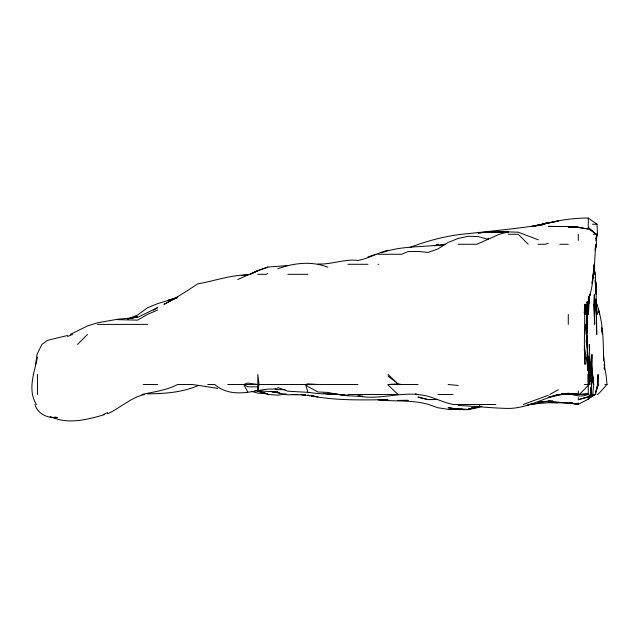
<?xml version="1.0" encoding="UTF-8"?>
<svg xmlns="http://www.w3.org/2000/svg" width="639" height="639" viewBox="0 0 639 639"><rect width="100%" height="100%" fill="white"/><g stroke="black" fill="none" stroke-linecap="round" stroke-linejoin="round"><path stroke-width="0.96" d="M586.45 342.6L586.53 314.38L587.393 304.364L586.53 314.38L587.976 301.656M588.311 227.436L596.067 234.257L588.311 228.171L596.451 234.257L596.371 244.274L595.213 250.648M586.442 324.396L586.29 328.039L586.554 314.38M587.017 324.396L587.105 316.201M588.511 306.185L588.391 314.38L589.621 294.347M604.574 369.007L604.646 364.454L603.496 354.437M594.19 304.364L594.366 294.347L594.054 304.364L594.685 324.396L594.19 304.364L594.494 324.396L594.446 314.38M586.921 333.494L588.04 301.632M586.914 332.592L587.113 324.396L587.209 354.437L589.062 378.112M597.784 384.486L598.04 374.47L598.04 384.486L595.444 394.503L588.311 398.608M591.554 384.486L590.867 394.503L588.311 397.921L591.107 394.503L591.307 387.218L590.867 394.503L588.311 399.151L578.295 404.335L569.189 402.913L578.295 404.263L548.254 401.108L538.238 402.322L552.799 401.124M587.856 301.632L587.776 304.364L589.789 294.347M603.543 360.811C603.432 343.558 603.384 325.594 598.328 309.02L599.59 314.38L597.193 304.364L595.923 302.822M588.854 302.543L589.134 296.169L588.823 303.453M585.939 307.095L585.596 314.38L585.771 307.095L585.604 308.917M584.35 310.738L584.693 304.364C585.012 324.396 583.639 344.421 585.052 364.454L584.365 348.974M588.862 299.811L589.11 296.169M591.131 387.218L590.588 394.503L588.311 396.827L578.295 399.71L588.311 396.827L590.596 394.503C593.982 381.028 587.744 367.92 587.521 354.437L589.869 373.559L588.311 360.061L588.743 364.454M587.584 303.453L587.736 301.632M593.958 267.03L594.398 274.315L594.342 264.298C593.272 276.176 592.68 288.453 588.311 299.667L590.061 294.347L584.581 314.38L586.818 304.364L585.052 314.38L585.42 310.738M594.366 264.298L592.057 283.42L594.51 264.298L595.708 244.274L595.181 248.827M592.665 394.503L591.426 394.503L588.311 398.297L594.709 394.503L588.311 398.504L592.665 394.503L593.783 384.486L592.409 374.47L593.152 380.844M586.267 312.559L586.498 310.738M35.656 364.454L36.998 354.437L41.87 344.421L47.486 340.363L67.518 335.491M277.837 388.927L267.821 389.079L257.805 390.517L257.805 374.47L259.051 384.486L257.805 390.517C243.219 393.664 226.821 395.245 214.776 384.486L207.731 384.486M595.86 240.631L597.529 234.257L596.994 224.241L588.311 218.083C572.728 217.851 557.128 220.687 541.984 224.241L558.262 221.078L530.953 226.581L538.238 224.928M37.469 357.089C34.378 372.465 27.245 389.974 36.415 404.519M597.529 385.397L595.236 393.592L598.328 384.486L596.946 386.986M588.311 383.775L588.152 374.47L588.311 393.384L587.776 394.503C579.829 398.377 572.4 393.576 564.636 393.408M590.652 394.503L588.311 399.151M588.311 398.688L591.426 394.503M604.039 364.454L606.004 374.47L607.05 384.486L598.328 394.079L597.138 394.503M579.325 394.503L588.311 385.357M77.535 344.421L87.543 334.405M588.311 396.763L591.107 394.503M267.821 273.228L266.415 274.315L257.805 274.315M153.48 310.25L157.649 307.607L137.625 317.375L117.592 319.244L97.559 322.799L87.543 325.922L70.266 334.405M479.793 405.965L478.148 406.923L469.042 408.88L478.148 406.955L479.785 405.981L478.148 406.923L469.042 409.04M549.875 394.503L558.262 389.742M107.576 413.745C120.332 408.089 130.548 397.61 144.558 394.503M237.772 279.555L257.805 270.696L267.821 267.094L287.854 265.56M250.153 274.315L257.805 270.704L267.821 267.094M249.673 274.315L257.805 270.704M103.206 414.527L107.576 412.61M157.649 310.059L147.641 314.284L137.625 320.131L117.592 319.652M127.608 319.117L137.625 314.979L147.641 307.694L157.649 303.645L176.771 297.718M381.635 252.836C401.675 245.368 423.705 247.565 444.544 244.274M67.518 336.418L72.766 334.405M409.855 247.469C428.641 240.304 448.067 235.296 468.131 233.626C493.795 230.791 519.491 228.45 544.987 224.241L538.238 225.735M481.838 406.22L478.148 407.578L468.131 409.631L458.115 409.527L468.131 409.551L478.148 406.268L469.042 408.976M247.788 391.987L243.731 384.486L247.788 383.041L257.805 384.486L227.756 384.486M548.254 395.277L523.141 404.519M367.976 256.91L375.916 254.282M548.254 243.251L545.131 244.274L538.238 244.274M388.001 250.288C377.601 252.637 368.559 258.731 357.96 260.416C344.381 258.747 331.441 264.746 317.902 263.963M197.715 385.812C181.716 392.506 164.71 393.64 147.641 393.864M277.837 268.779C293.82 262.877 311.728 260.888 327.911 267.23M337.927 394.503L317.902 393.584L307.886 392.314L305.642 384.486L307.886 383.871L317.902 384.486M286.048 394.015L277.837 395.15L268.524 394.503L257.805 391.236L265.089 392.777M173.129 299.116L167.666 300.522L176.771 297.926L167.666 300.713L177.682 297.151L163.935 304.364C175.693 298.349 186.66 291.104 197.715 283.892C214.464 280.968 230.623 274.938 247.788 274.89M130.34 318.534L137.625 316.656L127.608 318.965M141.978 394.503C154.031 391.723 166.539 390.341 177.682 384.502L192.315 384.486L217.739 388.392M104.78 414.527C87.16 419.679 67.75 424.919 50.217 416.428M438.993 245.751L445.383 244.274M469.042 408.824L478.148 406.955M241.414 275.657L247.788 274.626M561.17 394.367L563.838 393.951M531.8 404.104L529.955 404.375L531.8 404.16M533.637 403.824L538.238 403.137L526.4 405.318M558.262 394.774L559.604 394.59M533.637 403.92L548.254 402.77L558.262 402.658L548.254 402.466L572.832 403.137M562.815 393.928L560.994 394.159L567.368 393.951L560.994 394.343M588.311 393.384L578.295 394.503L564.636 393.496M571.921 394.015L563.726 393.928M285.122 389.566L277.837 389.718L275.105 388.951M449.009 409.279L466.31 409.279M458.115 409.415L448.099 407.618L458.115 409.2L448.099 409.303L438.082 407.802L428.066 404.311C411.732 399.671 394.622 401.811 377.992 399.718L388.001 399.75C362.489 399.846 336.705 400.845 311.528 395.916M449.92 409.256L458.115 409.2M592.449 224.241L596.994 224.241M508.189 234.257L518.205 234.257L528.221 244.274M593.319 234.257L596.451 234.257M458.115 244.274L476.822 244.274L499.394 234.257L508.189 231.877L518.205 232.197L538.238 239.793M559.828 244.274L568.279 244.274M377.992 254.282L401.659 254.282L408.033 251.582L418.05 251.47L428.066 252.413L438.082 248.891L448.099 242.461L458.115 238.483L468.131 236.27L478.148 236.574L488.164 239.337L488.164 238.075M347.943 264.298L367.976 264.298M377.992 264.298L378.855 264.298M287.854 274.315L307.886 274.315M97.559 324.396L147.641 324.396M143.248 384.486L157.649 384.486M259.051 384.486L357.96 384.486M418.05 384.486L388.001 384.486L398.017 383.871L401.556 384.486M584.469 384.486L589.533 384.486M590.021 384.486L588.311 368.831L589.038 374.47M604.885 384.486L607.05 384.486M347.943 394.503L398.017 394.503L388.001 384.894M418.05 394.503C397.889 392.466 378.072 400.054 357.96 395.988L362.513 396.172M438.082 394.503L453.059 394.503M588.311 394.503L578.223 394.503L568.279 393.344L578.295 394.503L568.279 393.48L561.553 394.199L568.279 393.289L548.254 397.434L558.262 394.503C541.592 399.175 525.961 408.409 508.189 408.441C491.455 408.089 474.833 406.14 458.115 405.477M593.024 394.503L595.444 394.503M495.872 404.519L453.738 404.519C441.405 402.514 430.662 395.03 418.05 394.686M458.115 409.519L468.131 409.551L458.115 409.088L462.668 409.16M337.927 393.999L327.911 393.959L323.358 393.312M362.513 396.364L347.943 395.829L340.068 394.646M257.805 386.859L247.788 386.795L243.731 384.486M588.311 229.002L578.295 227.396L568.279 227.053L578.295 227.149L568.279 226.813L578.295 227.396L588.311 229.002L588.311 218.083M571.01 402.897L572.832 402.977M560.083 226.549L548.254 226.398L568.279 226.518L578.295 227.396M279.658 392.945L270.553 391.308M572.832 393.768L568.279 393.48L574.501 394.503L570.06 393.408M575.563 393.943L578.295 394.119M305.154 395.054L291.496 394.527L297.87 394.503L287.854 394.838L270.553 391.356L277.837 392.546L271.463 391.395M267.821 393.848L257.805 393.129L251.431 391.356M588.311 384.454L588.751 384.486M307.886 392.314L287.854 391.22L277.837 387.514M337.927 394.551L347.943 395.469L340.068 394.606M448.099 384.486L458.115 385.461M305.266 394.966L300.897 394.503L317.902 396.835L311.528 395.821M272.374 391.387L277.837 391.979L255.073 390.709M309.707 395.533L307.886 395.237L309.707 395.581M337.712 394.503L327.911 392.402L317.902 391.987L307.886 386.491L305.642 384.486M54.77 416.987L57.502 417.586C47.981 418.361 37.797 414.368 34.969 404.519M415.318 393.84L417.139 394.279M388.001 376.012L398.017 383.871L388.001 374.47M595.756 302.694L596.53 304.364M594.014 269.762L595.42 274.315L595.412 284.331L595.229 280.689L596.131 284.331L596.147 294.347L596.067 284.331L595.229 277.046M594.597 272.494L595.109 274.315L593.919 265.209M595.221 280.689L596.067 284.331L596.746 334.405L595.995 304.364L597.185 314.38L596.011 304.364M588.311 373.296L588.719 378.112M588.311 364.454L589.853 374.47L588.239 364.454L589.318 374.47L585.763 324.396L586.115 334.405M584.373 346.242L588.311 370.971L589.741 384.486M584.318 348.974L584.589 350.795M587.497 367.337L587.904 370.221M590.308 377.202L590.053 375.381L590.156 377.202M590.692 379.933L590.947 381.755M585.939 358.99L585.683 357.169L585.915 358.99M587.497 367.401L587.904 370.348M601.619 328.039L602.489 334.405L601.603 328.039M591.211 381.755L589.741 364.454L589.997 371.738M588.854 365.364L589.821 373.559M593.359 382.665L593.575 384.486L591.738 364.454L591.97 354.437L591.746 369.007M595.852 298.9L596.371 314.38L595.867 299.811M592.065 374.47L592.241 376.291M587.529 356.258L588.008 361.722M588.831 379.933L588.942 381.755M589.493 357.169L591.426 374.47L589.981 364.454L589.326 344.421L589.334 349.884M604.159 367.185L604.238 369.007M587.145 348.063L586.929 336.226M586.283 339.868L586.37 342.6M586.929 337.136L587.065 344.421L586.921 335.315M578.295 234.257L578.295 240.448M578.295 390.916L578.295 394.638M578.295 397.61L578.295 399.143M578.295 402.945L578.295 404.335M568.279 314.38L568.279 324.396M37.469 374.47L37.469 394.503M585.348 304.364L584.373 312.559L585.348 304.364M585.46 304.364L584.326 312.559L585.46 304.364M596.371 244.274L595.308 249.737L596.371 244.274M587.273 301.448L586.858 303.389L587.273 301.456M597.074 234.257L595.955 238.81L597.074 234.257M438.082 244.274L434.744 245.823L438.082 244.274M537.327 225.527L535.506 225.974L537.327 225.511M548.254 222.699L541.936 224.241L548.254 222.715M488.164 231.893L478.148 232.995L488.164 232.133L508.189 232.133L488.164 231.893M508.189 231.773L498.172 232.133L508.189 231.773M408.033 400.365L398.017 400.445L408.033 400.365M437.172 399.519L428.066 399.583L418.05 397.115L428.066 399.583L437.172 399.511M552.799 401.324L548.254 401.108L552.799 401.332M593.375 384.486L591.89 374.47L591.235 364.454L593.375 384.486"/></g></svg>
